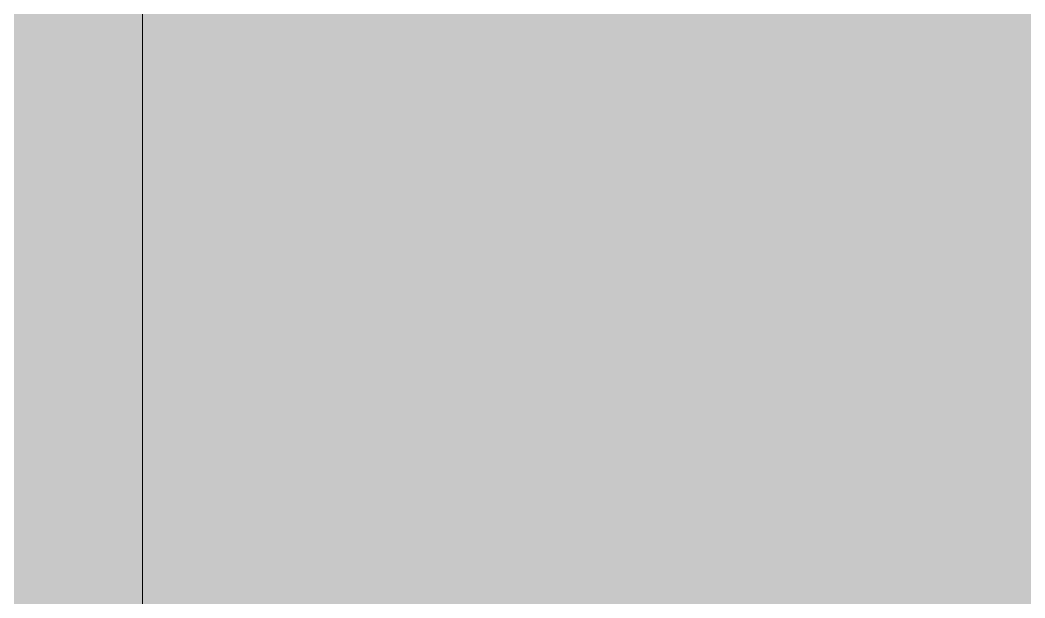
# Model space of a CAD drawing. Header units: inches. Extents: x -26493 to -10162, y -132 to 713.
# Drawn here: x -25677.3976 to -25677.3373, y 242.9181 to 242.9527 of the extents above; entities that cross this region are included whole.
import ezdxf

# ---------------------------------------------------------------- set-up
doc = ezdxf.new("R2010")
doc.units = ezdxf.units.IN
doc.header["$MEASUREMENT"] = 0
doc.layers.add('S-BEAM', color=12, linetype='Continuous', lineweight=9)
doc.layers.add('S-COLS', color=52, linetype='Continuous', lineweight=9)

# ---------------------------------------------------------------- blocks, each defined once
blk = doc.blocks.new('Girt_Z - 8_D-V12-Section 13')
at = {"layer": 'S-BEAM'}
h = blk.add_hatch(color=256, dxfattribs=at)
h.paths.add_polyline_path([(-25966.390225, 242.898305), (-25884.935691, 242.898305), (-25884.979337, 242.982091), (-25966.390225, 242.982091)], flags=0)
h.paths.add_polyline_path([(-25882.821537, 242.898305), (-25822.381311, 242.898305), (-25822.383704, 242.982091), (-25882.865183, 242.982091)], flags=0)
h.paths.add_polyline_path([(-25815.702725, 242.898305), (-25784.630224, 242.898305), (-25784.69117, 242.982091), (-25815.702725, 242.982091)], flags=0)
h.paths.add_polyline_path([(-25257.959124, 242.898305), (-25117.390225, 242.898305), (-25117.390225, 242.982091), (-25388.390225, 242.982091), (-25388.390225, 242.898305), (-25327.075791, 242.898305)], flags=0)
h.paths.add_polyline_path([(-25406.390225, 242.898305), (-25406.390225, 242.982091), (-25589.833961, 242.982091), (-25589.860681, 242.898305), (-25465.309124, 242.898305)], flags=0)
h.paths.add_polyline_path([(-25784.243797, 242.898305), (-25717.557481, 242.898305), (-25717.446612, 242.982091), (-25784.304742, 242.982091)], flags=0)
h.paths.add_polyline_path([(-25593.131948, 242.898305), (-25593.105228, 242.982091), (-25618.861421, 242.982091), (-25618.861421, 242.898305), (-25603.542457, 242.898305)], flags=0)
h.paths.add_polyline_path([(-25625.486421, 242.898305), (-25625.486421, 242.982091), (-25651.242614, 242.982091), (-25651.215894, 242.898305), (-25629.461207, 242.898305)], flags=0)
h.paths.add_polyline_path([(-25654.487161, 242.898305), (-25654.513881, 242.982091), (-25677.390225, 242.982091), (-25677.390225, 242.898305), (-25663.766241, 242.898305)], flags=0)
h.paths.add_polyline_path([(-25717.14283, 242.898305), (-25695.390225, 242.898305), (-25695.390225, 242.982091), (-25717.031961, 242.982091)], flags=0)
h.paths.add_polyline_path([(-24670.467457, 242.898305), (-24539.390225, 242.898305), (-24539.390225, 242.982091), (-24693.801113, 242.982091), (-24693.84476, 242.898305), (-24670.697936, 242.898305)], flags=0)
h.paths.add_polyline_path([(-24521.390225, 242.898305), (-24250.390225, 242.898305), (-24250.390225, 242.982091), (-24521.390225, 242.982091)], flags=0)
h.paths.add_polyline_path([(-24695.958914, 242.898305), (-24695.915267, 242.982091), (-24756.396746, 242.982091), (-24756.399139, 242.898305), (-24705.025791, 242.898305)], flags=0)
h.paths.add_polyline_path([(-24232.390225, 242.898305), (-23961.390225, 242.898305), (-23961.390225, 242.982091), (-24232.390225, 242.982091)], flags=0)
h.paths.add_polyline_path([(-23943.390225, 242.898305), (-23672.390225, 242.898305), (-23672.390225, 242.982091), (-23943.390225, 242.982091)], flags=0)
h.paths.add_polyline_path([(-24763.077725, 242.898305), (-24763.077725, 242.982091), (-24794.089281, 242.982091), (-24794.150226, 242.898305), (-24765.502874, 242.898305)], flags=0)
h.paths.add_polyline_path([(-23654.390225, 242.898305), (-23383.390225, 242.898305), (-23383.390225, 242.982091), (-23654.390225, 242.982091)], flags=0)
h.paths.add_polyline_path([(-24794.536654, 242.898305), (-24794.475708, 242.982091), (-24810.390225, 242.982091), (-24810.390225, 242.898305), (-24808.700791, 242.898305)], flags=0)
h.paths.add_polyline_path([(-24828.390225, 242.898305), (-24828.390225, 242.982091), (-24861.333839, 242.982091), (-24861.22297, 242.898305), (-24843.259124, 242.898305)], flags=0)
h.paths.add_polyline_path([(-25099.390225, 242.898305), (-24988.919769, 242.898305), (-24988.94649, 242.982091), (-25099.390225, 242.982091)], flags=0)
h.paths.add_polyline_path([(-24861.63762, 242.898305), (-24861.748489, 242.982091), (-24924.26657, 242.982091), (-24924.29329, 242.898305), (-24877.817457, 242.898305)], flags=0)
h.paths.add_polyline_path([(-24985.648503, 242.898305), (-24959.91903, 242.898305), (-24959.91903, 242.982091), (-24985.675223, 242.982091)], flags=0)
h.paths.add_polyline_path([(-24927.564557, 242.898305), (-24927.537836, 242.982091), (-24953.29403, 242.982091), (-24953.29403, 242.898305), (-24946.934124, 242.898305)], flags=0)
h.paths.add_polyline_path([(-23115.342457, 242.898305), (-23094.390225, 242.898305), (-23094.390225, 242.982091), (-23365.390225, 242.982091), (-23365.390225, 242.898305), (-23184.459124, 242.898305)], flags=0)
h.paths.add_polyline_path([(-23076.390225, 242.898305), (-22801.25546, 242.898305), (-22801.25546, 242.982091), (-23076.390225, 242.982091)], flags=0)

msp = doc.modelspace()

# ---------------------------------------------------------------- hatches: boundary and pattern name
at = {"layer": 'S-COLS'}
h = msp.add_hatch(color=256, dxfattribs=at)
h.paths.add_polyline_path([(-25695.390225, 0), (-25677.390225, 0), (-25677.390225, 192.641033), (-25695.390225, 192.641033), (-25695.390225, 95.183051)], flags=0)
h.paths.add_polyline_path([(-25677.390225, 222.641033), (-25677.390225, 272.940208), (-25695.390225, 259.337219), (-25695.390225, 222.641033)], flags=0)
h.paths.add_polyline_path([(-25695.390225, 259.650579), (-25677.390225, 273.320717), (-25677.390225, 280.623076), (-25695.390225, 280.348686), (-25695.390225, 263.945051)], flags=0)

# ---------------------------------------------------------------- linework, layer by layer
msp.add_line((-25677.390225, 222.641033), (-25677.390225, 272.945547), dxfattribs=at)

# ---------------------------------------------------------------- block references
at = {"layer": 'S-BEAM'}
msp.add_blockref('Girt_Z - 8_D-V12-Section 13', (0, 0), dxfattribs=at)

doc.saveas('drawing.dxf')
